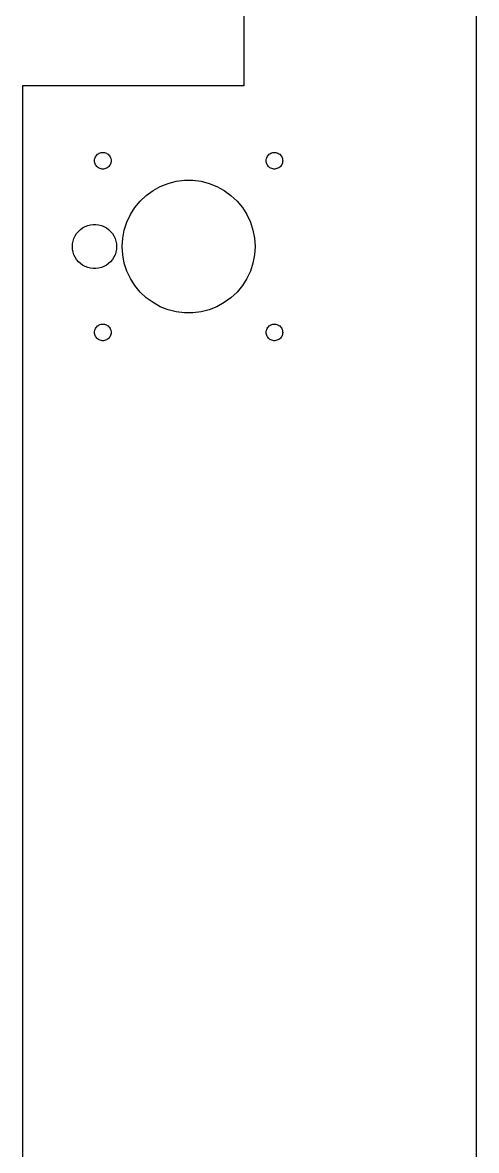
# Model space of a CAD drawing. Header units: millimetres. Extents: x -400 to 400, y 10 to 533.
# Drawn here: x 10 to 92, y 186.5 to 390.2 of the extents above; entities that cross this region are included whole.
import ezdxf

# ---------------------------------------------------------------- set-up
doc = ezdxf.new("R2010")
doc.units = ezdxf.units.MM
doc.layers.add('iTopie_plates_layer_1', color=1, linetype='Continuous')
doc.layers.add('iTopie_plates_layer_2', color=2, linetype='Continuous')

msp = doc.modelspace()

# ---------------------------------------------------------------- linework, layer by layer
at = {"layer": 'iTopie_plates_layer_1'}
for points in [[(92, 162.7), (92, 424.3)], [(50, 391.4), (50, 378.7), (50, 378.7), (10, 378.7), (10, 378.7), (10, 102.7)], [(24.4058, 363.703), (24.2189, 363.727), (24.2189, 363.727), (24.0365, 363.773), (24.0365, 363.773), (23.8613, 363.843), (23.8613, 363.843), (23.6963, 363.934), (23.6963, 363.934), (23.5439, 364.044), (23.5439, 364.044), (23.4066, 364.173), (23.4066, 364.173), (23.2865, 364.318), (23.2865, 364.318), (23.1855, 364.477), (23.1855, 364.477), (23.1053, 364.648), (23.1053, 364.648), (23.0471, 364.827), (23.0471, 364.827), (23.0118, 365.012), (23.0118, 365.012), (23, 365.2), (23, 365.2), (23.0118, 365.388), (23.0118, 365.388), (23.0471, 365.573), (23.0471, 365.573), (23.1053, 365.752), (23.1053, 365.752), (23.1855, 365.923), (23.1855, 365.923), (23.2865, 366.082), (23.2865, 366.082), (23.4066, 366.227), (23.4066, 366.227), (23.5439, 366.356), (23.5439, 366.356), (23.6963, 366.466), (23.6963, 366.466), (23.8613, 366.557), (23.8613, 366.557), (24.0365, 366.627), (24.0365, 366.627), (24.2189, 366.673), (24.2189, 366.673), (24.4058, 366.697), (24.4058, 366.697), (24.5942, 366.697), (24.5942, 366.697), (24.7811, 366.673), (24.7811, 366.673), (24.9635, 366.627), (24.9635, 366.627), (25.1387, 366.557), (25.1387, 366.557), (25.3037, 366.466), (25.3037, 366.466), (25.4561, 366.356), (25.4561, 366.356), (25.5934, 366.227), (25.5934, 366.227), (25.7135, 366.082), (25.7135, 366.082), (25.8145, 365.923), (25.8145, 365.923), (25.8947, 365.752), (25.8947, 365.752), (25.9529, 365.573), (25.9529, 365.573), (25.9882, 365.388), (25.9882, 365.388), (26, 365.2), (26, 365.2), (25.9882, 365.012), (25.9882, 365.012), (25.9529, 364.827), (25.9529, 364.827), (25.8947, 364.648), (25.8947, 364.648), (25.8145, 364.477), (25.8145, 364.477), (25.7135, 364.318), (25.7135, 364.318), (25.5934, 364.173), (25.5934, 364.173), (25.4561, 364.044), (25.4561, 364.044), (25.3037, 363.934), (25.3037, 363.934), (25.1387, 363.843), (25.1387, 363.843), (24.9635, 363.773), (24.9635, 363.773), (24.7811, 363.727), (24.7811, 363.727), (24.5942, 363.703), (24.5942, 363.703), (24.4058, 363.703)], [(55.4058, 363.703), (55.2189, 363.727), (55.2189, 363.727), (55.0365, 363.773), (55.0365, 363.773), (54.8613, 363.843), (54.8613, 363.843), (54.6963, 363.934), (54.6963, 363.934), (54.5439, 364.044), (54.5439, 364.044), (54.4065, 364.173), (54.4065, 364.173), (54.2865, 364.318), (54.2865, 364.318), (54.1855, 364.477), (54.1855, 364.477), (54.1053, 364.648), (54.1053, 364.648), (54.0471, 364.827), (54.0471, 364.827), (54.0118, 365.012), (54.0118, 365.012), (54, 365.2), (54, 365.2), (54.0118, 365.388), (54.0118, 365.388), (54.0471, 365.573), (54.0471, 365.573), (54.1053, 365.752), (54.1053, 365.752), (54.1855, 365.923), (54.1855, 365.923), (54.2865, 366.082), (54.2865, 366.082), (54.4065, 366.227), (54.4065, 366.227), (54.5439, 366.356), (54.5439, 366.356), (54.6963, 366.466), (54.6963, 366.466), (54.8613, 366.557), (54.8613, 366.557), (55.0365, 366.627), (55.0365, 366.627), (55.2189, 366.673), (55.2189, 366.673), (55.4058, 366.697), (55.4058, 366.697), (55.5942, 366.697), (55.5942, 366.697), (55.7811, 366.673), (55.7811, 366.673), (55.9635, 366.627), (55.9635, 366.627), (56.1387, 366.557), (56.1387, 366.557), (56.3037, 366.466), (56.3037, 366.466), (56.4561, 366.356), (56.4561, 366.356), (56.5934, 366.227), (56.5934, 366.227), (56.7135, 366.082), (56.7135, 366.082), (56.8145, 365.923), (56.8145, 365.923), (56.8947, 365.752), (56.8947, 365.752), (56.9529, 365.573), (56.9529, 365.573), (56.9882, 365.388), (56.9882, 365.388), (57, 365.2), (57, 365.2), (56.9882, 365.012), (56.9882, 365.012), (56.9529, 364.827), (56.9529, 364.827), (56.8947, 364.648), (56.8947, 364.648), (56.8145, 364.477), (56.8145, 364.477), (56.7135, 364.318), (56.7135, 364.318), (56.5934, 364.173), (56.5934, 364.173), (56.4561, 364.044), (56.4561, 364.044), (56.3037, 363.934), (56.3037, 363.934), (56.1387, 363.843), (56.1387, 363.843), (55.9635, 363.773), (55.9635, 363.773), (55.7811, 363.727), (55.7811, 363.727), (55.5942, 363.703), (55.5942, 363.703), (55.4058, 363.703)], [(39.2465, 337.724), (37.7514, 337.913), (37.7514, 337.913), (36.2918, 338.287), (36.2918, 338.287), (34.8907, 338.842), (34.8907, 338.842), (33.5701, 339.568), (33.5701, 339.568), (32.3509, 340.454), (32.3509, 340.454), (31.2524, 341.485), (31.2524, 341.485), (30.2918, 342.647), (30.2918, 342.647), (29.4843, 343.919), (29.4843, 343.919), (28.8427, 345.283), (28.8427, 345.283), (28.377, 346.716), (28.377, 346.716), (28.0946, 348.196), (28.0946, 348.196), (28, 349.7), (28, 349.7), (28.0946, 351.204), (28.0946, 351.204), (28.377, 352.684), (28.377, 352.684), (28.8427, 354.117), (28.8427, 354.117), (29.4843, 355.481), (29.4843, 355.481), (30.2918, 356.753), (30.2918, 356.753), (31.2524, 357.915), (31.2524, 357.915), (32.3509, 358.946), (32.3509, 358.946), (33.5701, 359.832), (33.5701, 359.832), (34.8907, 360.558), (34.8907, 360.558), (36.2918, 361.113), (36.2918, 361.113), (37.7514, 361.487), (37.7514, 361.487), (39.2465, 361.676), (39.2465, 361.676), (40.7535, 361.676), (40.7535, 361.676), (42.2486, 361.487), (42.2486, 361.487), (43.7082, 361.113), (43.7082, 361.113), (45.1093, 360.558), (45.1093, 360.558), (46.4299, 359.832), (46.4299, 359.832), (47.6491, 358.946), (47.6491, 358.946), (48.7476, 357.915), (48.7476, 357.915), (49.7082, 356.753), (49.7082, 356.753), (50.5157, 355.481), (50.5157, 355.481), (51.1573, 354.117), (51.1573, 354.117), (51.623, 352.684), (51.623, 352.684), (51.9054, 351.204), (51.9054, 351.204), (52, 349.7), (52, 349.7), (51.9054, 348.196), (51.9054, 348.196), (51.623, 346.716), (51.623, 346.716), (51.1573, 345.283), (51.1573, 345.283), (50.5157, 343.919), (50.5157, 343.919), (49.7082, 342.647), (49.7082, 342.647), (48.7476, 341.485), (48.7476, 341.485), (47.6491, 340.454), (47.6491, 340.454), (46.4299, 339.568), (46.4299, 339.568), (45.1093, 338.842), (45.1093, 338.842), (43.7082, 338.287), (43.7082, 338.287), (42.2486, 337.913), (42.2486, 337.913), (40.7535, 337.724), (40.7535, 337.724), (39.2465, 337.724)], [(22.7488, 345.708), (22.2505, 345.771), (22.2505, 345.771), (21.7639, 345.896), (21.7639, 345.896), (21.2969, 346.081), (21.2969, 346.081), (20.8567, 346.323), (20.8567, 346.323), (20.4503, 346.618), (20.4503, 346.618), (20.0841, 346.962), (20.0841, 346.962), (19.7639, 347.349), (19.7639, 347.349), (19.4948, 347.773), (19.4948, 347.773), (19.2809, 348.228), (19.2809, 348.228), (19.1257, 348.705), (19.1257, 348.705), (19.0316, 349.199), (19.0316, 349.199), (19, 349.7), (19, 349.7), (19.0316, 350.201), (19.0316, 350.201), (19.1257, 350.695), (19.1257, 350.695), (19.2809, 351.172), (19.2809, 351.172), (19.4948, 351.627), (19.4948, 351.627), (19.7639, 352.051), (19.7639, 352.051), (20.0841, 352.438), (20.0841, 352.438), (20.4503, 352.782), (20.4503, 352.782), (20.8567, 353.077), (20.8567, 353.077), (21.2969, 353.319), (21.2969, 353.319), (21.7639, 353.504), (21.7639, 353.504), (22.2505, 353.629), (22.2505, 353.629), (22.7488, 353.692), (22.7488, 353.692), (23.2512, 353.692), (23.2512, 353.692), (23.7495, 353.629), (23.7495, 353.629), (24.2361, 353.504), (24.2361, 353.504), (24.7031, 353.319), (24.7031, 353.319), (25.1433, 353.077), (25.1433, 353.077), (25.5497, 352.782), (25.5497, 352.782), (25.9159, 352.438), (25.9159, 352.438), (26.2361, 352.051), (26.2361, 352.051), (26.5052, 351.627), (26.5052, 351.627), (26.7191, 351.172), (26.7191, 351.172), (26.8743, 350.695), (26.8743, 350.695), (26.9685, 350.201), (26.9685, 350.201), (27, 349.7), (27, 349.7), (26.9685, 349.199), (26.9685, 349.199), (26.8743, 348.705), (26.8743, 348.705), (26.7191, 348.228), (26.7191, 348.228), (26.5052, 347.773), (26.5052, 347.773), (26.2361, 347.349), (26.2361, 347.349), (25.9159, 346.962), (25.9159, 346.962), (25.5497, 346.618), (25.5497, 346.618), (25.1433, 346.323), (25.1433, 346.323), (24.7031, 346.081), (24.7031, 346.081), (24.2361, 345.896), (24.2361, 345.896), (23.7495, 345.771), (23.7495, 345.771), (23.2512, 345.708), (23.2512, 345.708), (22.7488, 345.708)], [(24.4058, 332.703), (24.2189, 332.727), (24.2189, 332.727), (24.0365, 332.773), (24.0365, 332.773), (23.8613, 332.843), (23.8613, 332.843), (23.6963, 332.934), (23.6963, 332.934), (23.5439, 333.044), (23.5439, 333.044), (23.4066, 333.173), (23.4066, 333.173), (23.2865, 333.318), (23.2865, 333.318), (23.1855, 333.477), (23.1855, 333.477), (23.1053, 333.648), (23.1053, 333.648), (23.0471, 333.827), (23.0471, 333.827), (23.0118, 334.012), (23.0118, 334.012), (23, 334.2), (23, 334.2), (23.0118, 334.388), (23.0118, 334.388), (23.0471, 334.573), (23.0471, 334.573), (23.1053, 334.752), (23.1053, 334.752), (23.1855, 334.923), (23.1855, 334.923), (23.2865, 335.082), (23.2865, 335.082), (23.4066, 335.227), (23.4066, 335.227), (23.5439, 335.356), (23.5439, 335.356), (23.6963, 335.466), (23.6963, 335.466), (23.8613, 335.557), (23.8613, 335.557), (24.0365, 335.627), (24.0365, 335.627), (24.2189, 335.673), (24.2189, 335.673), (24.4058, 335.697), (24.4058, 335.697), (24.5942, 335.697), (24.5942, 335.697), (24.7811, 335.673), (24.7811, 335.673), (24.9635, 335.627), (24.9635, 335.627), (25.1387, 335.557), (25.1387, 335.557), (25.3037, 335.466), (25.3037, 335.466), (25.4561, 335.356), (25.4561, 335.356), (25.5934, 335.227), (25.5934, 335.227), (25.7135, 335.082), (25.7135, 335.082), (25.8145, 334.923), (25.8145, 334.923), (25.8947, 334.752), (25.8947, 334.752), (25.9529, 334.573), (25.9529, 334.573), (25.9882, 334.388), (25.9882, 334.388), (26, 334.2), (26, 334.2), (25.9882, 334.012), (25.9882, 334.012), (25.9529, 333.827), (25.9529, 333.827), (25.8947, 333.648), (25.8947, 333.648), (25.8145, 333.477), (25.8145, 333.477), (25.7135, 333.318), (25.7135, 333.318), (25.5934, 333.173), (25.5934, 333.173), (25.4561, 333.044), (25.4561, 333.044), (25.3037, 332.934), (25.3037, 332.934), (25.1387, 332.843), (25.1387, 332.843), (24.9635, 332.773), (24.9635, 332.773), (24.7811, 332.727), (24.7811, 332.727), (24.5942, 332.703), (24.5942, 332.703), (24.4058, 332.703)], [(55.4058, 332.703), (55.2189, 332.727), (55.2189, 332.727), (55.0365, 332.773), (55.0365, 332.773), (54.8613, 332.843), (54.8613, 332.843), (54.6963, 332.934), (54.6963, 332.934), (54.5439, 333.044), (54.5439, 333.044), (54.4065, 333.173), (54.4065, 333.173), (54.2865, 333.318), (54.2865, 333.318), (54.1855, 333.477), (54.1855, 333.477), (54.1053, 333.648), (54.1053, 333.648), (54.0471, 333.827), (54.0471, 333.827), (54.0118, 334.012), (54.0118, 334.012), (54, 334.2), (54, 334.2), (54.0118, 334.388), (54.0118, 334.388), (54.0471, 334.573), (54.0471, 334.573), (54.1053, 334.752), (54.1053, 334.752), (54.1855, 334.923), (54.1855, 334.923), (54.2865, 335.082), (54.2865, 335.082), (54.4065, 335.227), (54.4065, 335.227), (54.5439, 335.356), (54.5439, 335.356), (54.6963, 335.466), (54.6963, 335.466), (54.8613, 335.557), (54.8613, 335.557), (55.0365, 335.627), (55.0365, 335.627), (55.2189, 335.673), (55.2189, 335.673), (55.4058, 335.697), (55.4058, 335.697), (55.5942, 335.697), (55.5942, 335.697), (55.7811, 335.673), (55.7811, 335.673), (55.9635, 335.627), (55.9635, 335.627), (56.1387, 335.557), (56.1387, 335.557), (56.3037, 335.466), (56.3037, 335.466), (56.4561, 335.356), (56.4561, 335.356), (56.5934, 335.227), (56.5934, 335.227), (56.7135, 335.082), (56.7135, 335.082), (56.8145, 334.923), (56.8145, 334.923), (56.8947, 334.752), (56.8947, 334.752), (56.9529, 334.573), (56.9529, 334.573), (56.9882, 334.388), (56.9882, 334.388), (57, 334.2), (57, 334.2), (56.9882, 334.012), (56.9882, 334.012), (56.9529, 333.827), (56.9529, 333.827), (56.8947, 333.648), (56.8947, 333.648), (56.8145, 333.477), (56.8145, 333.477), (56.7135, 333.318), (56.7135, 333.318), (56.5934, 333.173), (56.5934, 333.173), (56.4561, 333.044), (56.4561, 333.044), (56.3037, 332.934), (56.3037, 332.934), (56.1387, 332.843), (56.1387, 332.843), (55.9635, 332.773), (55.9635, 332.773), (55.7811, 332.727), (55.7811, 332.727), (55.5942, 332.703), (55.5942, 332.703), (55.4058, 332.703)]]:
    msp.add_lwpolyline(points, dxfattribs=at)
at = {"layer": 'iTopie_plates_layer_2'}
for points in [[(92, 162.7), (92, 462.7)], [(50, 391.4), (50, 378.7), (50, 378.7), (10, 378.7), (10, 378.7), (10, 102.7)], [(24.4058, 363.703), (24.2189, 363.727), (24.2189, 363.727), (24.0365, 363.773), (24.0365, 363.773), (23.8613, 363.843), (23.8613, 363.843), (23.6963, 363.934), (23.6963, 363.934), (23.5439, 364.044), (23.5439, 364.044), (23.4066, 364.173), (23.4066, 364.173), (23.2865, 364.318), (23.2865, 364.318), (23.1855, 364.477), (23.1855, 364.477), (23.1053, 364.648), (23.1053, 364.648), (23.0471, 364.827), (23.0471, 364.827), (23.0118, 365.012), (23.0118, 365.012), (23, 365.2), (23, 365.2), (23.0118, 365.388), (23.0118, 365.388), (23.0471, 365.573), (23.0471, 365.573), (23.1053, 365.752), (23.1053, 365.752), (23.1855, 365.923), (23.1855, 365.923), (23.2865, 366.082), (23.2865, 366.082), (23.4066, 366.227), (23.4066, 366.227), (23.5439, 366.356), (23.5439, 366.356), (23.6963, 366.466), (23.6963, 366.466), (23.8613, 366.557), (23.8613, 366.557), (24.0365, 366.627), (24.0365, 366.627), (24.2189, 366.673), (24.2189, 366.673), (24.4058, 366.697), (24.4058, 366.697), (24.5942, 366.697), (24.5942, 366.697), (24.7811, 366.673), (24.7811, 366.673), (24.9635, 366.627), (24.9635, 366.627), (25.1387, 366.557), (25.1387, 366.557), (25.3037, 366.466), (25.3037, 366.466), (25.4561, 366.356), (25.4561, 366.356), (25.5934, 366.227), (25.5934, 366.227), (25.7135, 366.082), (25.7135, 366.082), (25.8145, 365.923), (25.8145, 365.923), (25.8947, 365.752), (25.8947, 365.752), (25.9529, 365.573), (25.9529, 365.573), (25.9882, 365.388), (25.9882, 365.388), (26, 365.2), (26, 365.2), (25.9882, 365.012), (25.9882, 365.012), (25.9529, 364.827), (25.9529, 364.827), (25.8947, 364.648), (25.8947, 364.648), (25.8145, 364.477), (25.8145, 364.477), (25.7135, 364.318), (25.7135, 364.318), (25.5934, 364.173), (25.5934, 364.173), (25.4561, 364.044), (25.4561, 364.044), (25.3037, 363.934), (25.3037, 363.934), (25.1387, 363.843), (25.1387, 363.843), (24.9635, 363.773), (24.9635, 363.773), (24.7811, 363.727), (24.7811, 363.727), (24.5942, 363.703), (24.5942, 363.703), (24.4058, 363.703)], [(55.4058, 363.703), (55.2189, 363.727), (55.2189, 363.727), (55.0365, 363.773), (55.0365, 363.773), (54.8613, 363.843), (54.8613, 363.843), (54.6963, 363.934), (54.6963, 363.934), (54.5439, 364.044), (54.5439, 364.044), (54.4065, 364.173), (54.4065, 364.173), (54.2865, 364.318), (54.2865, 364.318), (54.1855, 364.477), (54.1855, 364.477), (54.1053, 364.648), (54.1053, 364.648), (54.0471, 364.827), (54.0471, 364.827), (54.0118, 365.012), (54.0118, 365.012), (54, 365.2), (54, 365.2), (54.0118, 365.388), (54.0118, 365.388), (54.0471, 365.573), (54.0471, 365.573), (54.1053, 365.752), (54.1053, 365.752), (54.1855, 365.923), (54.1855, 365.923), (54.2865, 366.082), (54.2865, 366.082), (54.4065, 366.227), (54.4065, 366.227), (54.5439, 366.356), (54.5439, 366.356), (54.6963, 366.466), (54.6963, 366.466), (54.8613, 366.557), (54.8613, 366.557), (55.0365, 366.627), (55.0365, 366.627), (55.2189, 366.673), (55.2189, 366.673), (55.4058, 366.697), (55.4058, 366.697), (55.5942, 366.697), (55.5942, 366.697), (55.7811, 366.673), (55.7811, 366.673), (55.9635, 366.627), (55.9635, 366.627), (56.1387, 366.557), (56.1387, 366.557), (56.3037, 366.466), (56.3037, 366.466), (56.4561, 366.356), (56.4561, 366.356), (56.5934, 366.227), (56.5934, 366.227), (56.7135, 366.082), (56.7135, 366.082), (56.8145, 365.923), (56.8145, 365.923), (56.8947, 365.752), (56.8947, 365.752), (56.9529, 365.573), (56.9529, 365.573), (56.9882, 365.388), (56.9882, 365.388), (57, 365.2), (57, 365.2), (56.9882, 365.012), (56.9882, 365.012), (56.9529, 364.827), (56.9529, 364.827), (56.8947, 364.648), (56.8947, 364.648), (56.8145, 364.477), (56.8145, 364.477), (56.7135, 364.318), (56.7135, 364.318), (56.5934, 364.173), (56.5934, 364.173), (56.4561, 364.044), (56.4561, 364.044), (56.3037, 363.934), (56.3037, 363.934), (56.1387, 363.843), (56.1387, 363.843), (55.9635, 363.773), (55.9635, 363.773), (55.7811, 363.727), (55.7811, 363.727), (55.5942, 363.703), (55.5942, 363.703), (55.4058, 363.703)], [(39.2465, 337.724), (37.7514, 337.913), (37.7514, 337.913), (36.2918, 338.287), (36.2918, 338.287), (34.8907, 338.842), (34.8907, 338.842), (33.5701, 339.568), (33.5701, 339.568), (32.3509, 340.454), (32.3509, 340.454), (31.2524, 341.485), (31.2524, 341.485), (30.2918, 342.647), (30.2918, 342.647), (29.4843, 343.919), (29.4843, 343.919), (28.8427, 345.283), (28.8427, 345.283), (28.377, 346.716), (28.377, 346.716), (28.0946, 348.196), (28.0946, 348.196), (28, 349.7), (28, 349.7), (28.0946, 351.204), (28.0946, 351.204), (28.377, 352.684), (28.377, 352.684), (28.8427, 354.117), (28.8427, 354.117), (29.4843, 355.481), (29.4843, 355.481), (30.2918, 356.753), (30.2918, 356.753), (31.2524, 357.915), (31.2524, 357.915), (32.3509, 358.946), (32.3509, 358.946), (33.5701, 359.832), (33.5701, 359.832), (34.8907, 360.558), (34.8907, 360.558), (36.2918, 361.113), (36.2918, 361.113), (37.7514, 361.487), (37.7514, 361.487), (39.2465, 361.676), (39.2465, 361.676), (40.7535, 361.676), (40.7535, 361.676), (42.2486, 361.487), (42.2486, 361.487), (43.7082, 361.113), (43.7082, 361.113), (45.1093, 360.558), (45.1093, 360.558), (46.4299, 359.832), (46.4299, 359.832), (47.6491, 358.946), (47.6491, 358.946), (48.7476, 357.915), (48.7476, 357.915), (49.7082, 356.753), (49.7082, 356.753), (50.5157, 355.481), (50.5157, 355.481), (51.1573, 354.117), (51.1573, 354.117), (51.623, 352.684), (51.623, 352.684), (51.9054, 351.204), (51.9054, 351.204), (52, 349.7), (52, 349.7), (51.9054, 348.196), (51.9054, 348.196), (51.623, 346.716), (51.623, 346.716), (51.1573, 345.283), (51.1573, 345.283), (50.5157, 343.919), (50.5157, 343.919), (49.7082, 342.647), (49.7082, 342.647), (48.7476, 341.485), (48.7476, 341.485), (47.6491, 340.454), (47.6491, 340.454), (46.4299, 339.568), (46.4299, 339.568), (45.1093, 338.842), (45.1093, 338.842), (43.7082, 338.287), (43.7082, 338.287), (42.2486, 337.913), (42.2486, 337.913), (40.7535, 337.724), (40.7535, 337.724), (39.2465, 337.724)], [(22.7488, 345.708), (22.2505, 345.771), (22.2505, 345.771), (21.7639, 345.896), (21.7639, 345.896), (21.2969, 346.081), (21.2969, 346.081), (20.8567, 346.323), (20.8567, 346.323), (20.4503, 346.618), (20.4503, 346.618), (20.0841, 346.962), (20.0841, 346.962), (19.7639, 347.349), (19.7639, 347.349), (19.4948, 347.773), (19.4948, 347.773), (19.2809, 348.228), (19.2809, 348.228), (19.1257, 348.705), (19.1257, 348.705), (19.0316, 349.199), (19.0316, 349.199), (19, 349.7), (19, 349.7), (19.0316, 350.201), (19.0316, 350.201), (19.1257, 350.695), (19.1257, 350.695), (19.2809, 351.172), (19.2809, 351.172), (19.4948, 351.627), (19.4948, 351.627), (19.7639, 352.051), (19.7639, 352.051), (20.0841, 352.438), (20.0841, 352.438), (20.4503, 352.782), (20.4503, 352.782), (20.8567, 353.077), (20.8567, 353.077), (21.2969, 353.319), (21.2969, 353.319), (21.7639, 353.504), (21.7639, 353.504), (22.2505, 353.629), (22.2505, 353.629), (22.7488, 353.692), (22.7488, 353.692), (23.2512, 353.692), (23.2512, 353.692), (23.7495, 353.629), (23.7495, 353.629), (24.2361, 353.504), (24.2361, 353.504), (24.7031, 353.319), (24.7031, 353.319), (25.1433, 353.077), (25.1433, 353.077), (25.5497, 352.782), (25.5497, 352.782), (25.9159, 352.438), (25.9159, 352.438), (26.2361, 352.051), (26.2361, 352.051), (26.5052, 351.627), (26.5052, 351.627), (26.7191, 351.172), (26.7191, 351.172), (26.8743, 350.695), (26.8743, 350.695), (26.9685, 350.201), (26.9685, 350.201), (27, 349.7), (27, 349.7), (26.9685, 349.199), (26.9685, 349.199), (26.8743, 348.705), (26.8743, 348.705), (26.7191, 348.228), (26.7191, 348.228), (26.5052, 347.773), (26.5052, 347.773), (26.2361, 347.349), (26.2361, 347.349), (25.9159, 346.962), (25.9159, 346.962), (25.5497, 346.618), (25.5497, 346.618), (25.1433, 346.323), (25.1433, 346.323), (24.7031, 346.081), (24.7031, 346.081), (24.2361, 345.896), (24.2361, 345.896), (23.7495, 345.771), (23.7495, 345.771), (23.2512, 345.708), (23.2512, 345.708), (22.7488, 345.708)], [(24.4058, 332.703), (24.2189, 332.727), (24.2189, 332.727), (24.0365, 332.773), (24.0365, 332.773), (23.8613, 332.843), (23.8613, 332.843), (23.6963, 332.934), (23.6963, 332.934), (23.5439, 333.044), (23.5439, 333.044), (23.4066, 333.173), (23.4066, 333.173), (23.2865, 333.318), (23.2865, 333.318), (23.1855, 333.477), (23.1855, 333.477), (23.1053, 333.648), (23.1053, 333.648), (23.0471, 333.827), (23.0471, 333.827), (23.0118, 334.012), (23.0118, 334.012), (23, 334.2), (23, 334.2), (23.0118, 334.388), (23.0118, 334.388), (23.0471, 334.573), (23.0471, 334.573), (23.1053, 334.752), (23.1053, 334.752), (23.1855, 334.923), (23.1855, 334.923), (23.2865, 335.082), (23.2865, 335.082), (23.4066, 335.227), (23.4066, 335.227), (23.5439, 335.356), (23.5439, 335.356), (23.6963, 335.466), (23.6963, 335.466), (23.8613, 335.557), (23.8613, 335.557), (24.0365, 335.627), (24.0365, 335.627), (24.2189, 335.673), (24.2189, 335.673), (24.4058, 335.697), (24.4058, 335.697), (24.5942, 335.697), (24.5942, 335.697), (24.7811, 335.673), (24.7811, 335.673), (24.9635, 335.627), (24.9635, 335.627), (25.1387, 335.557), (25.1387, 335.557), (25.3037, 335.466), (25.3037, 335.466), (25.4561, 335.356), (25.4561, 335.356), (25.5934, 335.227), (25.5934, 335.227), (25.7135, 335.082), (25.7135, 335.082), (25.8145, 334.923), (25.8145, 334.923), (25.8947, 334.752), (25.8947, 334.752), (25.9529, 334.573), (25.9529, 334.573), (25.9882, 334.388), (25.9882, 334.388), (26, 334.2), (26, 334.2), (25.9882, 334.012), (25.9882, 334.012), (25.9529, 333.827), (25.9529, 333.827), (25.8947, 333.648), (25.8947, 333.648), (25.8145, 333.477), (25.8145, 333.477), (25.7135, 333.318), (25.7135, 333.318), (25.5934, 333.173), (25.5934, 333.173), (25.4561, 333.044), (25.4561, 333.044), (25.3037, 332.934), (25.3037, 332.934), (25.1387, 332.843), (25.1387, 332.843), (24.9635, 332.773), (24.9635, 332.773), (24.7811, 332.727), (24.7811, 332.727), (24.5942, 332.703), (24.5942, 332.703), (24.4058, 332.703)], [(55.4058, 332.703), (55.2189, 332.727), (55.2189, 332.727), (55.0365, 332.773), (55.0365, 332.773), (54.8613, 332.843), (54.8613, 332.843), (54.6963, 332.934), (54.6963, 332.934), (54.5439, 333.044), (54.5439, 333.044), (54.4065, 333.173), (54.4065, 333.173), (54.2865, 333.318), (54.2865, 333.318), (54.1855, 333.477), (54.1855, 333.477), (54.1053, 333.648), (54.1053, 333.648), (54.0471, 333.827), (54.0471, 333.827), (54.0118, 334.012), (54.0118, 334.012), (54, 334.2), (54, 334.2), (54.0118, 334.388), (54.0118, 334.388), (54.0471, 334.573), (54.0471, 334.573), (54.1053, 334.752), (54.1053, 334.752), (54.1855, 334.923), (54.1855, 334.923), (54.2865, 335.082), (54.2865, 335.082), (54.4065, 335.227), (54.4065, 335.227), (54.5439, 335.356), (54.5439, 335.356), (54.6963, 335.466), (54.6963, 335.466), (54.8613, 335.557), (54.8613, 335.557), (55.0365, 335.627), (55.0365, 335.627), (55.2189, 335.673), (55.2189, 335.673), (55.4058, 335.697), (55.4058, 335.697), (55.5942, 335.697), (55.5942, 335.697), (55.7811, 335.673), (55.7811, 335.673), (55.9635, 335.627), (55.9635, 335.627), (56.1387, 335.557), (56.1387, 335.557), (56.3037, 335.466), (56.3037, 335.466), (56.4561, 335.356), (56.4561, 335.356), (56.5934, 335.227), (56.5934, 335.227), (56.7135, 335.082), (56.7135, 335.082), (56.8145, 334.923), (56.8145, 334.923), (56.8947, 334.752), (56.8947, 334.752), (56.9529, 334.573), (56.9529, 334.573), (56.9882, 334.388), (56.9882, 334.388), (57, 334.2), (57, 334.2), (56.9882, 334.012), (56.9882, 334.012), (56.9529, 333.827), (56.9529, 333.827), (56.8947, 333.648), (56.8947, 333.648), (56.8145, 333.477), (56.8145, 333.477), (56.7135, 333.318), (56.7135, 333.318), (56.5934, 333.173), (56.5934, 333.173), (56.4561, 333.044), (56.4561, 333.044), (56.3037, 332.934), (56.3037, 332.934), (56.1387, 332.843), (56.1387, 332.843), (55.9635, 332.773), (55.9635, 332.773), (55.7811, 332.727), (55.7811, 332.727), (55.5942, 332.703), (55.5942, 332.703), (55.4058, 332.703)]]:
    msp.add_lwpolyline(points, dxfattribs=at)

doc.saveas('drawing.dxf')
